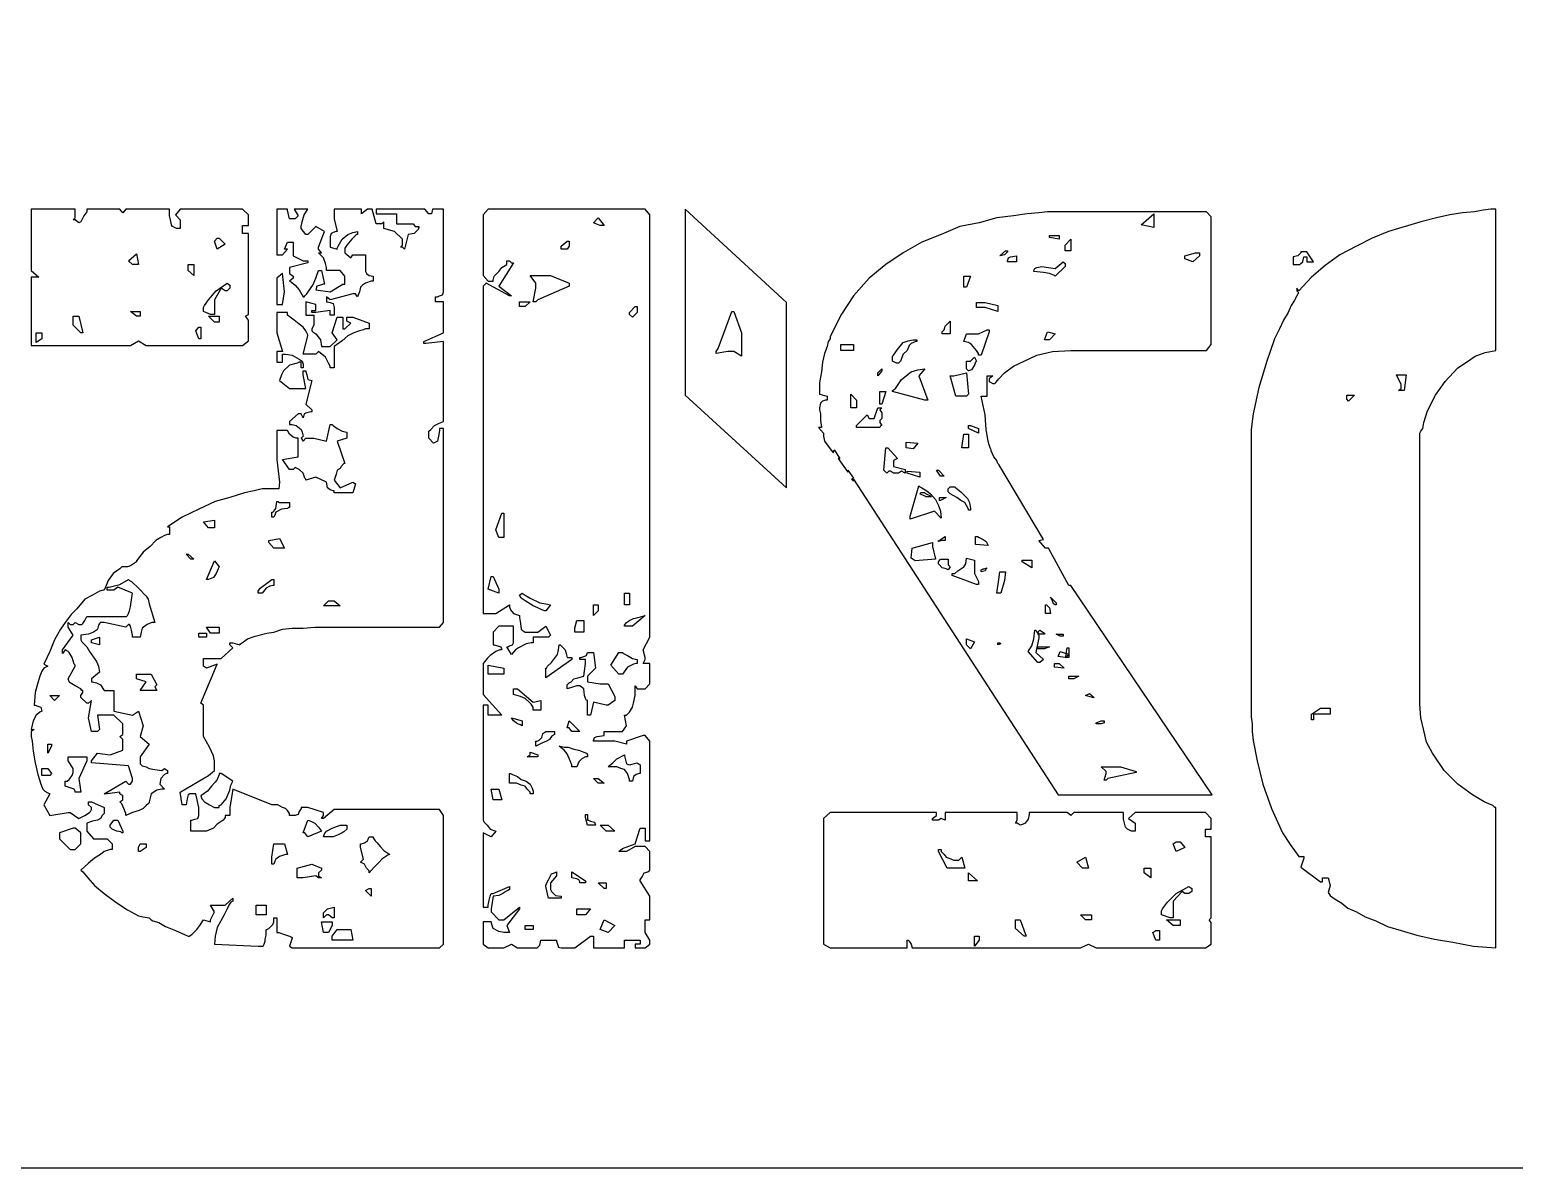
# Model space of a CAD drawing. Extents: x -0.01 to 3.94, y -0.01 to 3.94.
# Drawn here: x 2.4379 to 2.5902, y 1.0494 to 1.1662 of the extents above; entities that cross this region are included whole.
import ezdxf

# ---------------------------------------------------------------- set-up
doc = ezdxf.new("R2010")
doc.units = 0
doc.layers.add('gbo', color=1, linetype='CONTINUOUS')

msp = doc.modelspace()

# ---------------------------------------------------------------- linework, layer by layer
at = {"layer": 'gbo', "color": 1}
for points in [[(3.043, 1.1644), (2.637, 1.1644), (2.637, 1.0494), (2.1086, 1.0494), (2.1086, 1.1644), (1.7343, 1.1644), (1.7343, 1.283), (3.043, 1.283), (3.043, 1.1644)], [(2.4803, 1.1478), (2.4792, 1.1478), (2.4791, 1.1473), (2.4788, 1.1473), (2.4784, 1.1478), (2.4734, 1.1478), (2.4734, 1.1473), (2.4755, 1.1473), (2.4755, 1.1463), (2.4772, 1.1463), (2.4774, 1.146), (2.4778, 1.146), (2.4778, 1.1459), (2.4777, 1.1457), (2.4773, 1.1453), (2.4767, 1.1452), (2.4763, 1.1437), (2.4761, 1.1439), (2.4759, 1.1439), (2.4761, 1.1441), (2.4761, 1.1447), (2.4753, 1.1455), (2.4742, 1.1458), (2.4742, 1.1465), (2.474, 1.1463), (2.4734, 1.1463), (2.473, 1.1478), (2.4725, 1.1478), (2.4719, 1.1473), (2.4719, 1.1478), (2.4691, 1.1478), (2.4691, 1.1468), (2.4694, 1.1455), (2.4693, 1.1455), (2.469, 1.1454), (2.4688, 1.1453), (2.4687, 1.145), (2.4687, 1.1439), (2.4694, 1.1437), (2.4694, 1.1438), (2.4695, 1.144), (2.4699, 1.1447), (2.4705, 1.1452), (2.471, 1.1454), (2.4715, 1.1455), (2.4715, 1.1452), (2.4714, 1.1452), (2.4713, 1.1451), (2.4709, 1.1447), (2.4704, 1.1441), (2.4702, 1.1438), (2.4702, 1.1433), (2.4708, 1.1428), (2.471, 1.1431), (2.4723, 1.1431), (2.4723, 1.1415), (2.4723, 1.1414), (2.4724, 1.1412), (2.4727, 1.141), (2.4731, 1.1409), (2.4731, 1.1404), (2.4729, 1.1404), (2.4723, 1.1402), (2.472, 1.14), (2.4718, 1.1398), (2.4717, 1.1393), (2.4715, 1.1388), (2.4713, 1.1391), (2.471, 1.1391), (2.4687, 1.1385), (2.4683, 1.1388), (2.4683, 1.1383), (2.4684, 1.1383), (2.4687, 1.1382), (2.469, 1.1381), (2.4691, 1.1377), (2.4691, 1.1369), (2.4687, 1.1369), (2.4687, 1.1374), (2.4672, 1.1372), (2.4668, 1.1372), (2.4668, 1.1374), (2.4672, 1.1374), (2.4672, 1.138), (2.4662, 1.1383), (2.4662, 1.1369), (2.467, 1.1369), (2.467, 1.1359), (2.4668, 1.1355), (2.4668, 1.1353), (2.4669, 1.1352), (2.4672, 1.135), (2.4677, 1.1344), (2.4678, 1.1337), (2.4687, 1.1337), (2.4694, 1.1344), (2.4689, 1.1351), (2.4694, 1.1367), (2.47, 1.1367), (2.47, 1.1355), (2.4702, 1.1355), (2.4708, 1.1361), (2.4704, 1.1363), (2.4704, 1.1367), (2.471, 1.1367), (2.4727, 1.1361), (2.4727, 1.1355), (2.4723, 1.1355), (2.4721, 1.1354), (2.4717, 1.1353), (2.4711, 1.1351), (2.4705, 1.1348), (2.4699, 1.1343), (2.4691, 1.1337), (2.4691, 1.1315), (2.4687, 1.1315), (2.4687, 1.1317), (2.4685, 1.132), (2.4682, 1.1326), (2.4675, 1.1332), (2.4672, 1.1329), (2.4659, 1.1329), (2.4664, 1.1348), (2.4664, 1.1349), (2.4662, 1.1353), (2.4659, 1.1357), (2.4655, 1.136), (2.465, 1.1364), (2.4643, 1.1369), (2.4643, 1.1372), (2.4632, 1.1372), (2.4632, 1.1351), (2.4638, 1.1332), (2.4632, 1.1332), (2.4632, 1.1321), (2.4638, 1.1321), (2.4638, 1.1329), (2.4641, 1.1329), (2.4648, 1.1328), (2.4655, 1.1324), (2.4658, 1.1322), (2.4659, 1.1319), (2.4659, 1.1315), (2.4657, 1.1315), (2.4657, 1.1321), (2.4655, 1.1321), (2.4653, 1.132), (2.4645, 1.1318), (2.4639, 1.1312), (2.4637, 1.1308), (2.4635, 1.1302), (2.4645, 1.1294), (2.4662, 1.1294), (2.4659, 1.1308), (2.4659, 1.1312), (2.4662, 1.1312), (2.4662, 1.1311), (2.4663, 1.1308), (2.4664, 1.1303), (2.4668, 1.1302), (2.4662, 1.1278), (2.4668, 1.1272), (2.4668, 1.127), (2.4667, 1.127), (2.4663, 1.1269), (2.466, 1.1268), (2.4659, 1.1264), (2.4657, 1.1268), (2.4654, 1.1268), (2.4645, 1.126), (2.4645, 1.1257), (2.4648, 1.1257), (2.4652, 1.1256), (2.4657, 1.1252), (2.4658, 1.1249), (2.4659, 1.1245), (2.4657, 1.1243), (2.4659, 1.124), (2.4662, 1.1243), (2.467, 1.1243), (2.4683, 1.124), (2.4687, 1.1257), (2.4689, 1.1257), (2.469, 1.1256), (2.4694, 1.1253), (2.4699, 1.125), (2.4704, 1.1249), (2.4704, 1.1243), (2.4694, 1.124), (2.4702, 1.1217), (2.4701, 1.1217), (2.4698, 1.1214), (2.4697, 1.1212), (2.4694, 1.121), (2.4693, 1.1206), (2.4691, 1.12), (2.4697, 1.1192), (2.471, 1.1198), (2.4713, 1.1196), (2.471, 1.1187), (2.4691, 1.1187), (2.4691, 1.1189), (2.469, 1.1189), (2.4687, 1.119), (2.4684, 1.1192), (2.4683, 1.1198), (2.4672, 1.1203), (2.4662, 1.12), (2.4662, 1.1201), (2.4661, 1.1202), (2.4659, 1.1207), (2.4655, 1.1211), (2.4651, 1.1213), (2.4649, 1.1211), (2.4645, 1.1211), (2.4638, 1.1221), (2.4654, 1.1224), (2.4654, 1.1243), (2.4652, 1.1243), (2.4649, 1.1244), (2.4645, 1.1247), (2.4643, 1.1251), (2.4632, 1.1251), (2.4632, 1.1221), (2.4635, 1.1198), (2.4634, 1.1191), (2.4617, 1.1191), (2.4613, 1.119), (2.4609, 1.1189), (2.4599, 1.1187), (2.4584, 1.1182), (2.4569, 1.1178), (2.4552, 1.117), (2.4535, 1.1162), (2.452, 1.1152), (2.4522, 1.1152), (2.4522, 1.1144), (2.452, 1.1144), (2.4517, 1.1143), (2.4513, 1.1141), (2.4508, 1.1138), (2.4502, 1.1132), (2.4495, 1.1126), (2.4488, 1.1117), (2.4488, 1.1116), (2.4485, 1.1114), (2.4482, 1.1112), (2.4479, 1.1111), (2.4473, 1.1111), (2.4471, 1.1109), (2.4464, 1.1104), (2.4459, 1.1097), (2.4457, 1.1092), (2.4455, 1.1087), (2.4454, 1.1087), (2.445, 1.1086), (2.4443, 1.1082), (2.4435, 1.1078), (2.4427, 1.1068), (2.4421, 1.1062), (2.4415, 1.1054), (2.441, 1.1047), (2.4404, 1.1036), (2.4399, 1.1024), (2.4393, 1.1011), (2.4397, 1.1009), (2.4395, 1.1008), (2.4393, 1.1007), (2.4391, 1.1004), (2.4389, 1.0999), (2.4387, 1.0992), (2.4384, 1.0982), (2.4383, 1.0969), (2.4384, 1.0969), (2.4387, 1.0968), (2.439, 1.0967), (2.4391, 1.0963), (2.4389, 1.0962), (2.4385, 1.0959), (2.4382, 1.0953), (2.438, 1.0944), (2.4383, 1.0944), (2.438, 1.0942), (2.438, 1.0941), (2.438, 1.094), (2.438, 1.0937), (2.4381, 1.0932), (2.4382, 1.0922), (2.4384, 1.091), (2.4387, 1.0898), (2.439, 1.0888), (2.4392, 1.0883), (2.4394, 1.0881), (2.4397, 1.0879), (2.4399, 1.0878), (2.4393, 1.0867), (2.4399, 1.0856), (2.4418, 1.0859), (2.442, 1.0859), (2.4429, 1.0853), (2.4431, 1.0854), (2.4435, 1.0856), (2.444, 1.0859), (2.4441, 1.086), (2.4442, 1.0862), (2.4442, 1.0864), (2.4439, 1.0867), (2.4439, 1.087), (2.4442, 1.087), (2.4455, 1.0864), (2.4455, 1.0859), (2.4455, 1.0858), (2.4453, 1.0856), (2.4451, 1.0853), (2.4448, 1.0851), (2.4443, 1.085), (2.4437, 1.0848), (2.4437, 1.084), (2.4444, 1.0832), (2.4458, 1.0832), (2.4463, 1.0827), (2.4463, 1.0821), (2.4461, 1.0821), (2.4455, 1.0819), (2.4451, 1.0816), (2.4445, 1.0812), (2.4439, 1.0807), (2.4431, 1.08), (2.4433, 1.0798), (2.4438, 1.0792), (2.4445, 1.0784), (2.4455, 1.0776), (2.4467, 1.0767), (2.4479, 1.0759), (2.449, 1.0753), (2.4495, 1.0752), (2.4501, 1.0751), (2.4502, 1.075), (2.4503, 1.0749), (2.4505, 1.0748), (2.4511, 1.0746), (2.4518, 1.0742), (2.4528, 1.0738), (2.4541, 1.0732), (2.4542, 1.0732), (2.4545, 1.0734), (2.4548, 1.0737), (2.455, 1.0739), (2.4553, 1.0743), (2.4557, 1.0749), (2.4564, 1.0747), (2.4564, 1.0749), (2.4568, 1.0757), (2.4564, 1.0764), (2.4579, 1.0764), (2.4587, 1.0771), (2.4587, 1.0768), (2.4585, 1.0767), (2.4583, 1.0764), (2.4581, 1.076), (2.4578, 1.0754), (2.4571, 1.0741), (2.4569, 1.0732), (2.4568, 1.0724), (2.4613, 1.0722), (2.4618, 1.0722), (2.4619, 1.0724), (2.462, 1.0727), (2.462, 1.0729), (2.4621, 1.0733), (2.4621, 1.0739), (2.4622, 1.0739), (2.4624, 1.074), (2.4628, 1.0744), (2.4629, 1.0747), (2.4629, 1.0751), (2.4632, 1.0751), (2.4632, 1.0736), (2.4634, 1.0736), (2.464, 1.0734), (2.4645, 1.0732), (2.4647, 1.0731), (2.4648, 1.073), (2.4645, 1.0722), (2.4648, 1.072), (2.4799, 1.072), (2.4803, 1.0724), (2.4803, 1.0856), (2.4799, 1.0862), (2.4691, 1.0862), (2.468, 1.0853), (2.4678, 1.0853), (2.468, 1.0856), (2.468, 1.0859), (2.4664, 1.0864), (2.4657, 1.0864), (2.4657, 1.0863), (2.4655, 1.086), (2.4654, 1.0857), (2.4651, 1.0856), (2.4645, 1.0856), (2.4645, 1.0858), (2.4643, 1.0861), (2.4641, 1.0863), (2.4638, 1.0864), (2.4633, 1.0867), (2.4627, 1.0867), (2.4587, 1.0883), (2.4584, 1.0864), (2.4584, 1.0856), (2.4579, 1.0856), (2.4579, 1.0854), (2.4577, 1.0851), (2.4574, 1.0849), (2.4571, 1.0847), (2.4567, 1.0843), (2.456, 1.084), (2.4544, 1.084), (2.4544, 1.0851), (2.4545, 1.0851), (2.4548, 1.0852), (2.4551, 1.0853), (2.4552, 1.0856), (2.4552, 1.0864), (2.4549, 1.0878), (2.4543, 1.0878), (2.4541, 1.0877), (2.454, 1.0873), (2.4539, 1.0867), (2.4535, 1.0867), (2.4533, 1.088), (2.4562, 1.0897), (2.4568, 1.0902), (2.4568, 1.091), (2.4568, 1.0912), (2.4567, 1.0917), (2.4563, 1.0926), (2.4557, 1.0937), (2.4557, 1.0969), (2.4554, 1.0971), (2.4571, 1.1011), (2.456, 1.1007), (2.4557, 1.1009), (2.4557, 1.1017), (2.4575, 1.1017), (2.4587, 1.1028), (2.4584, 1.1031), (2.4584, 1.1033), (2.4587, 1.1033), (2.4594, 1.1031), (2.4595, 1.1032), (2.4598, 1.1034), (2.4602, 1.1037), (2.461, 1.104), (2.4622, 1.1043), (2.4629, 1.1044), (2.4638, 1.1047), (2.4648, 1.1048), (2.4659, 1.1048), (2.4671, 1.1049), (2.4799, 1.1049), (2.4803, 1.1054), (2.4803, 1.1181), (2.4803, 1.1253), (2.4799, 1.1253), (2.4799, 1.1252), (2.4799, 1.1251), (2.4798, 1.1245), (2.4797, 1.124), (2.4795, 1.1239), (2.4793, 1.1238), (2.4788, 1.1243), (2.4788, 1.1249), (2.4788, 1.125), (2.479, 1.1252), (2.4794, 1.1256), (2.4798, 1.1258), (2.4803, 1.126), (2.4803, 1.1342), (2.4785, 1.134), (2.4783, 1.134), (2.4783, 1.1342), (2.4803, 1.1351), (2.4803, 1.1383), (2.4795, 1.1383), (2.4795, 1.1388), (2.4797, 1.1388), (2.4799, 1.1389), (2.4802, 1.139), (2.4803, 1.1393), (2.4803, 1.1478)], [(2.4597, 1.1478), (2.4533, 1.1478), (2.4528, 1.1472), (2.4533, 1.1467), (2.4533, 1.1458), (2.4529, 1.1458), (2.4525, 1.146), (2.4524, 1.1462), (2.4523, 1.1467), (2.4522, 1.1471), (2.4522, 1.1478), (2.4477, 1.1478), (2.4474, 1.1474), (2.4471, 1.1478), (2.4437, 1.1478), (2.4437, 1.1475), (2.4434, 1.1471), (2.4432, 1.1467), (2.4431, 1.1465), (2.4429, 1.1464), (2.4425, 1.1467), (2.4423, 1.1467), (2.4425, 1.1469), (2.4425, 1.1478), (2.438, 1.1478), (2.438, 1.1415), (2.4388, 1.1408), (2.438, 1.1408), (2.438, 1.1338), (2.4482, 1.1338), (2.449, 1.1343), (2.4498, 1.1338), (2.4597, 1.1338), (2.4603, 1.1343), (2.4603, 1.1364), (2.46, 1.1368), (2.4603, 1.137), (2.4603, 1.1453), (2.4597, 1.1453), (2.4597, 1.1461), (2.4603, 1.1461), (2.4603, 1.1472), (2.4597, 1.1478)], [(2.4664, 1.1478), (2.465, 1.1478), (2.4654, 1.1471), (2.4651, 1.1468), (2.4645, 1.1468), (2.4643, 1.1477), (2.4643, 1.1478), (2.4632, 1.1478), (2.4632, 1.1431), (2.4638, 1.1431), (2.4643, 1.1437), (2.464, 1.1437), (2.4643, 1.1444), (2.4649, 1.1444), (2.4649, 1.1431), (2.4649, 1.143), (2.4651, 1.1429), (2.4655, 1.1427), (2.4659, 1.1425), (2.4664, 1.1425), (2.4664, 1.1423), (2.4645, 1.1418), (2.4645, 1.1412), (2.4649, 1.1409), (2.4649, 1.1407), (2.4645, 1.1404), (2.4647, 1.1403), (2.4651, 1.14), (2.4655, 1.1395), (2.4659, 1.1388), (2.466, 1.1388), (2.4661, 1.1389), (2.4663, 1.1391), (2.4665, 1.1394), (2.4669, 1.14), (2.4672, 1.1407), (2.4675, 1.1415), (2.4678, 1.1415), (2.4681, 1.1401), (2.468, 1.1401), (2.4677, 1.14), (2.4673, 1.1399), (2.4672, 1.1395), (2.4687, 1.1393), (2.47, 1.1401), (2.4702, 1.1401), (2.4702, 1.1409), (2.4697, 1.1415), (2.4683, 1.1415), (2.4683, 1.1418), (2.4682, 1.1422), (2.468, 1.1428), (2.4675, 1.1433), (2.4678, 1.1433), (2.4675, 1.1437), (2.4675, 1.1439), (2.4681, 1.1455), (2.4672, 1.146), (2.4664, 1.1452), (2.4662, 1.1452), (2.4657, 1.1458), (2.4657, 1.1459), (2.4657, 1.146), (2.4658, 1.1465), (2.466, 1.1472), (2.4664, 1.1478)], [(2.501, 1.1478), (2.4849, 1.1478), (2.4844, 1.1472), (2.4844, 1.141), (2.4849, 1.1404), (2.4854, 1.1404), (2.4854, 1.1405), (2.4855, 1.1409), (2.486, 1.1414), (2.4863, 1.1418), (2.4868, 1.1421), (2.4868, 1.1425), (2.4871, 1.1425), (2.4873, 1.1423), (2.4875, 1.1423), (2.486, 1.1399), (2.4873, 1.1389), (2.4871, 1.1389), (2.4847, 1.1402), (2.4844, 1.1399), (2.4844, 1.1063), (2.4857, 1.1063), (2.4871, 1.1072), (2.4871, 1.107), (2.4872, 1.1067), (2.4875, 1.1063), (2.4881, 1.1061), (2.4881, 1.106), (2.4881, 1.1059), (2.4882, 1.1053), (2.4883, 1.1047), (2.4884, 1.1046), (2.4887, 1.1044), (2.49, 1.1044), (2.4908, 1.105), (2.4913, 1.1041), (2.4911, 1.1039), (2.4895, 1.1039), (2.4895, 1.1033), (2.4893, 1.1033), (2.4888, 1.1032), (2.488, 1.1028), (2.4877, 1.1026), (2.4873, 1.1021), (2.4868, 1.1029), (2.4869, 1.1029), (2.4871, 1.103), (2.4874, 1.1031), (2.4875, 1.1033), (2.4875, 1.105), (2.486, 1.105), (2.4854, 1.1044), (2.4854, 1.1031), (2.4855, 1.1031), (2.4859, 1.103), (2.4862, 1.1029), (2.4863, 1.1026), (2.4861, 1.1026), (2.4857, 1.1024), (2.4851, 1.102), (2.4848, 1.1017), (2.4844, 1.1012), (2.4844, 1.098), (2.4863, 1.0959), (2.4849, 1.0959), (2.4849, 1.0969), (2.4844, 1.0969), (2.4844, 1.0851), (2.4845, 1.0849), (2.4848, 1.0846), (2.4851, 1.0842), (2.4857, 1.084), (2.4852, 1.0834), (2.4844, 1.0838), (2.4844, 1.0762), (2.4849, 1.0762), (2.4849, 1.0763), (2.4849, 1.0764), (2.485, 1.0769), (2.4851, 1.0773), (2.4852, 1.0776), (2.4854, 1.0776), (2.4871, 1.0783), (2.4871, 1.0781), (2.4871, 1.078), (2.4869, 1.0779), (2.4867, 1.0778), (2.4864, 1.0776), (2.486, 1.0774), (2.4854, 1.0773), (2.4852, 1.076), (2.4852, 1.0757), (2.486, 1.0749), (2.4865, 1.0749), (2.4881, 1.0762), (2.4881, 1.076), (2.4868, 1.0743), (2.4871, 1.0736), (2.4865, 1.0736), (2.486, 1.0737), (2.4854, 1.074), (2.4853, 1.0743), (2.4852, 1.0747), (2.4844, 1.0747), (2.4844, 1.0724), (2.4849, 1.072), (2.4865, 1.072), (2.4873, 1.0724), (2.4879, 1.072), (2.4899, 1.072), (2.49, 1.0721), (2.4902, 1.0723), (2.4903, 1.0728), (2.4919, 1.0728), (2.4919, 1.0727), (2.492, 1.0724), (2.4921, 1.0721), (2.4924, 1.072), (2.4938, 1.072), (2.4954, 1.0732), (2.4957, 1.0732), (2.4957, 1.072), (2.4989, 1.072), (2.4989, 1.0728), (2.5005, 1.0728), (2.5005, 1.0724), (2.5, 1.0724), (2.5, 1.072), (2.501, 1.072), (2.5015, 1.0724), (2.5015, 1.0728), (2.501, 1.0736), (2.501, 1.0749), (2.5015, 1.0749), (2.5015, 1.0773), (2.5005, 1.0789), (2.5005, 1.079), (2.5007, 1.0793), (2.5009, 1.0797), (2.5013, 1.0798), (2.5015, 1.08), (2.5015, 1.0819), (2.501, 1.0824), (2.5, 1.0824), (2.4991, 1.0819), (2.4983, 1.0819), (2.4987, 1.0822), (2.5, 1.0827), (2.5005, 1.0843), (2.501, 1.0843), (2.501, 1.083), (2.5015, 1.083), (2.5015, 1.0932), (2.501, 1.0938), (2.5008, 1.0938), (2.4991, 1.0932), (2.4991, 1.0929), (2.4979, 1.0932), (2.4957, 1.0932), (2.4957, 1.0933), (2.4958, 1.0936), (2.4961, 1.0937), (2.4968, 1.0938), (2.4968, 1.0942), (2.4987, 1.0942), (2.4991, 1.0948), (2.4989, 1.0959), (2.4991, 1.0959), (2.4992, 1.096), (2.4994, 1.0962), (2.4997, 1.0967), (2.4998, 1.0971), (2.5, 1.0979), (2.5, 1.0989), (2.5002, 1.0986), (2.501, 1.0986), (2.5015, 1.0991), (2.5015, 1.1012), (2.5008, 1.1012), (2.501, 1.1016), (2.501, 1.1018), (2.5008, 1.1026), (2.5015, 1.1039), (2.5015, 1.1472), (2.501, 1.1478)], [(2.5051, 1.1478), (2.5051, 1.1287), (2.5155, 1.1192), (2.5155, 1.1322), (2.5155, 1.1327), (2.5155, 1.1328), (2.5155, 1.1382), (2.5051, 1.1478)], [(2.5586, 1.1475), (2.5423, 1.1475), (2.5414, 1.1474), (2.5402, 1.1473), (2.5388, 1.1471), (2.5371, 1.1469), (2.5353, 1.1464), (2.5333, 1.146), (2.5314, 1.1452), (2.5294, 1.1444), (2.5275, 1.1433), (2.5257, 1.1421), (2.524, 1.1407), (2.5224, 1.1389), (2.5211, 1.1369), (2.52, 1.1347), (2.52, 1.1345), (2.5198, 1.1342), (2.5197, 1.1337), (2.5194, 1.133), (2.5192, 1.1321), (2.5191, 1.1311), (2.5189, 1.13), (2.5189, 1.1288), (2.5197, 1.1286), (2.5197, 1.1282), (2.5195, 1.1282), (2.5192, 1.1281), (2.519, 1.1279), (2.5189, 1.1274), (2.5189, 1.1272), (2.519, 1.1268), (2.519, 1.1261), (2.5191, 1.1254), (2.5188, 1.1254), (2.5193, 1.1248), (2.5193, 1.1247), (2.5193, 1.1245), (2.5194, 1.124), (2.5203, 1.1228), (2.5204, 1.1231), (2.521, 1.1222), (2.5208, 1.1222), (2.5218, 1.1208), (2.5218, 1.121), (2.5224, 1.1202), (2.5222, 1.1201), (2.5224, 1.1199), (2.5224, 1.1201), (2.5434, 1.0877), (2.5592, 1.0877), (2.5447, 1.1092), (2.5445, 1.1092), (2.5424, 1.113), (2.5421, 1.113), (2.5414, 1.1138), (2.5419, 1.1139), (2.5373, 1.1216), (2.5372, 1.1217), (2.5371, 1.122), (2.5368, 1.1224), (2.5365, 1.123), (2.5365, 1.1231), (2.5364, 1.1233), (2.5363, 1.1236), (2.5362, 1.124), (2.536, 1.1252), (2.5359, 1.1267), (2.5355, 1.1286), (2.5361, 1.1286), (2.5361, 1.1307), (2.5367, 1.1307), (2.5363, 1.1304), (2.5363, 1.1301), (2.5367, 1.1299), (2.5369, 1.1299), (2.537, 1.13), (2.5373, 1.1304), (2.5379, 1.131), (2.5388, 1.1317), (2.5399, 1.1322), (2.5412, 1.1328), (2.5428, 1.1332), (2.5447, 1.1333), (2.5586, 1.1333), (2.5591, 1.1339), (2.5591, 1.147), (2.5586, 1.1475)], [(2.5532, 1.1459), (2.5519, 1.1462), (2.5532, 1.1473), (2.5532, 1.1459)], [(2.5883, 1.1478), (2.5878, 1.1478), (2.587, 1.1477), (2.5861, 1.1475), (2.5849, 1.1474), (2.5836, 1.1472), (2.5822, 1.1469), (2.5806, 1.1465), (2.5773, 1.1455), (2.5756, 1.1448), (2.574, 1.144), (2.5723, 1.1431), (2.5708, 1.142), (2.5694, 1.1408), (2.5681, 1.1394), (2.5679, 1.1397), (2.5679, 1.1394), (2.5681, 1.1392), (2.568, 1.1391), (2.5679, 1.1389), (2.5676, 1.1384), (2.5673, 1.1379), (2.567, 1.1372), (2.5665, 1.1364), (2.5661, 1.1355), (2.5656, 1.1345), (2.5648, 1.1322), (2.564, 1.1295), (2.5634, 1.1268), (2.5632, 1.1252), (2.5632, 1.1238), (2.5632, 1.0966), (2.5632, 1.0964), (2.5632, 1.0961), (2.5632, 1.0957), (2.5633, 1.095), (2.5633, 1.0942), (2.5634, 1.0933), (2.5638, 1.0912), (2.5644, 1.0888), (2.5653, 1.0863), (2.5664, 1.0838), (2.5672, 1.0826), (2.5681, 1.0814), (2.5686, 1.0814), (2.5686, 1.0812), (2.5683, 1.0803), (2.5703, 1.0788), (2.5705, 1.0788), (2.5705, 1.0792), (2.5711, 1.0792), (2.5713, 1.0784), (2.5711, 1.0777), (2.5713, 1.0774), (2.5715, 1.0772), (2.572, 1.0769), (2.5725, 1.0766), (2.5731, 1.0761), (2.574, 1.0757), (2.5749, 1.0752), (2.576, 1.0748), (2.5772, 1.0742), (2.5786, 1.0738), (2.5802, 1.0733), (2.582, 1.0729), (2.5839, 1.0726), (2.586, 1.0722), (2.5883, 1.072), (2.5883, 1.0864), (2.5882, 1.0864), (2.588, 1.0866), (2.5876, 1.0868), (2.5871, 1.087), (2.5859, 1.0877), (2.5844, 1.0888), (2.583, 1.0902), (2.5818, 1.092), (2.5812, 1.0931), (2.5809, 1.0943), (2.5806, 1.0956), (2.5805, 1.097), (2.5805, 1.1247), (2.5805, 1.1248), (2.5806, 1.125), (2.5808, 1.1253), (2.5809, 1.1259), (2.5813, 1.1271), (2.5821, 1.1287), (2.5831, 1.1301), (2.5844, 1.1315), (2.5853, 1.1321), (2.5862, 1.1327), (2.5872, 1.1331), (2.5883, 1.1333), (2.5883, 1.1478)], [(2.4968, 1.1461), (2.4964, 1.1461), (2.4957, 1.1464), (2.4962, 1.1469), (2.4968, 1.1461)], [(2.4579, 1.1442), (2.4571, 1.1437), (2.4568, 1.1445), (2.4571, 1.1448), (2.4573, 1.1448), (2.4579, 1.1442)], [(2.4932, 1.144), (2.493, 1.1437), (2.4924, 1.1437), (2.4924, 1.144), (2.493, 1.1445), (2.4932, 1.1445), (2.4932, 1.144)], [(2.5435, 1.1447), (2.5425, 1.1449), (2.5425, 1.1451), (2.5435, 1.1451), (2.5435, 1.1447)], [(2.5447, 1.1435), (2.5441, 1.1435), (2.5441, 1.1441), (2.5447, 1.1447), (2.5447, 1.1435)], [(2.449, 1.1421), (2.4484, 1.1421), (2.448, 1.1425), (2.4488, 1.1432), (2.449, 1.1421)], [(2.5382, 1.1434), (2.5381, 1.1433), (2.5379, 1.1431), (2.5374, 1.143), (2.538, 1.1435), (2.5382, 1.1435), (2.5382, 1.1434)], [(2.5391, 1.1424), (2.5382, 1.1424), (2.5382, 1.1425), (2.5383, 1.1428), (2.5385, 1.1429), (2.5391, 1.143), (2.5391, 1.1424)], [(2.5579, 1.143), (2.5572, 1.1424), (2.5564, 1.1427), (2.5564, 1.143), (2.5575, 1.1433), (2.5579, 1.1433), (2.5579, 1.143)], [(2.5689, 1.1434), (2.5683, 1.1434), (2.5683, 1.1433), (2.5682, 1.1432), (2.568, 1.143), (2.5675, 1.1429), (2.5675, 1.1421), (2.5682, 1.1421), (2.5683, 1.1422), (2.5685, 1.1424), (2.5686, 1.1429), (2.5689, 1.1429), (2.5689, 1.1424), (2.5696, 1.1424), (2.5689, 1.1434)], [(2.4547, 1.141), (2.4541, 1.1415), (2.4541, 1.1421), (2.4547, 1.1421), (2.4547, 1.141)], [(2.4638, 1.1412), (2.4632, 1.1407), (2.4632, 1.138), (2.4638, 1.138), (2.464, 1.1393), (2.4638, 1.1412)], [(2.5441, 1.1422), (2.5441, 1.1419), (2.5431, 1.1409), (2.543, 1.141), (2.5425, 1.1412), (2.5419, 1.1413), (2.5409, 1.1414), (2.5409, 1.1415), (2.541, 1.1417), (2.5412, 1.1418), (2.5417, 1.1419), (2.5431, 1.1417), (2.5439, 1.1424), (2.5441, 1.1422)], [(2.4584, 1.14), (2.4584, 1.1397), (2.4581, 1.1394), (2.4579, 1.1394), (2.4575, 1.1397), (2.4568, 1.1385), (2.4568, 1.137), (2.4564, 1.137), (2.4557, 1.1373), (2.4557, 1.1375), (2.4557, 1.1377), (2.4558, 1.1379), (2.4562, 1.1385), (2.457, 1.1394), (2.4581, 1.1402), (2.4584, 1.14)], [(2.4932, 1.1402), (2.4932, 1.1399), (2.49, 1.1385), (2.4898, 1.1383), (2.4895, 1.1383), (2.4898, 1.1397), (2.4898, 1.1402), (2.4892, 1.141), (2.4913, 1.141), (2.4932, 1.1402)], [(2.534, 1.1398), (2.5337, 1.1398), (2.5337, 1.1409), (2.5344, 1.1409), (2.534, 1.1398)], [(2.4887, 1.1378), (2.4881, 1.1378), (2.4881, 1.1383), (2.4892, 1.1383), (2.4887, 1.1378)], [(2.5372, 1.1379), (2.5372, 1.1373), (2.5359, 1.1377), (2.535, 1.1377), (2.535, 1.1382), (2.5359, 1.1382), (2.5372, 1.1379)], [(2.4433, 1.1351), (2.4431, 1.1351), (2.4423, 1.1359), (2.4423, 1.1368), (2.4429, 1.1368), (2.4433, 1.1351)], [(2.4492, 1.1368), (2.4488, 1.1368), (2.4482, 1.1373), (2.4492, 1.1373), (2.4492, 1.1368)], [(2.4573, 1.1362), (2.4568, 1.1362), (2.4562, 1.1368), (2.4573, 1.1368), (2.4573, 1.1362)], [(2.5002, 1.1372), (2.4997, 1.1367), (2.4994, 1.137), (2.4994, 1.1372), (2.5, 1.1378), (2.5002, 1.1378), (2.5002, 1.1372)], [(2.5109, 1.1351), (2.5109, 1.1327), (2.5101, 1.1332), (2.5095, 1.1332), (2.5083, 1.133), (2.5083, 1.1332), (2.5085, 1.1335), (2.5099, 1.1373), (2.5101, 1.1373), (2.5109, 1.1351)], [(2.4391, 1.1345), (2.4385, 1.1341), (2.4385, 1.1351), (2.4391, 1.1351), (2.4391, 1.1345)], [(2.4554, 1.1345), (2.4552, 1.1345), (2.4549, 1.1353), (2.4552, 1.1357), (2.4554, 1.1357), (2.4554, 1.1345)], [(2.5323, 1.135), (2.5315, 1.135), (2.5315, 1.1352), (2.5317, 1.1354), (2.5318, 1.1358), (2.5321, 1.1361), (2.5323, 1.1363), (2.5323, 1.135)], [(2.5363, 1.1352), (2.5355, 1.1328), (2.5352, 1.1328), (2.5352, 1.133), (2.535, 1.1333), (2.5345, 1.1339), (2.5342, 1.1341), (2.5337, 1.1342), (2.534, 1.135), (2.5352, 1.135), (2.5361, 1.1354), (2.5363, 1.1354), (2.5363, 1.1352)], [(2.5431, 1.135), (2.5425, 1.1344), (2.542, 1.1344), (2.5423, 1.1352), (2.5431, 1.135)], [(2.5224, 1.1333), (2.5211, 1.1333), (2.5211, 1.1339), (2.5224, 1.1339), (2.5224, 1.1333)], [(2.5289, 1.1342), (2.5288, 1.1342), (2.5283, 1.134), (2.5281, 1.1338), (2.5279, 1.1333), (2.5275, 1.1329), (2.5272, 1.1322), (2.527, 1.132), (2.5268, 1.132), (2.5264, 1.1322), (2.5264, 1.1326), (2.5264, 1.1327), (2.5265, 1.1328), (2.5269, 1.1334), (2.5275, 1.1341), (2.528, 1.1343), (2.5285, 1.1344), (2.5289, 1.1344), (2.5289, 1.1342)], [(2.535, 1.1322), (2.5349, 1.1321), (2.5348, 1.1318), (2.5345, 1.1313), (2.5342, 1.1312), (2.534, 1.1314), (2.534, 1.1322), (2.5344, 1.1322), (2.5348, 1.1326), (2.535, 1.1322)], [(2.5253, 1.1312), (2.5249, 1.1307), (2.5249, 1.131), (2.5253, 1.1314), (2.5253, 1.1312)], [(2.5291, 1.1307), (2.53, 1.1282), (2.5297, 1.1282), (2.5264, 1.1291), (2.5264, 1.1292), (2.5267, 1.1294), (2.5273, 1.1303), (2.5283, 1.1311), (2.529, 1.1313), (2.5297, 1.1314), (2.5291, 1.1307)], [(2.5342, 1.1288), (2.534, 1.1286), (2.5329, 1.1286), (2.5323, 1.1307), (2.5327, 1.1307), (2.534, 1.131), (2.5342, 1.1288)], [(2.5789, 1.1292), (2.5783, 1.1292), (2.5786, 1.1294), (2.5786, 1.1298), (2.5781, 1.1308), (2.5791, 1.1308), (2.5789, 1.1292)], [(2.5253, 1.1278), (2.5251, 1.1278), (2.5251, 1.1291), (2.5257, 1.1291), (2.5253, 1.1278)], [(2.5227, 1.1282), (2.5227, 1.1274), (2.5221, 1.1274), (2.5221, 1.1288), (2.5227, 1.1282)], [(2.5251, 1.1272), (2.5253, 1.1269), (2.5253, 1.1263), (2.5251, 1.1261), (2.5251, 1.1259), (2.5253, 1.1256), (2.5252, 1.1256), (2.5251, 1.1254), (2.5227, 1.1254), (2.5227, 1.1256), (2.5238, 1.1267), (2.524, 1.1263), (2.5245, 1.1263), (2.5249, 1.1274), (2.5253, 1.1274), (2.5251, 1.1272)], [(2.5732, 1.1281), (2.573, 1.1283), (2.573, 1.1287), (2.5738, 1.1287), (2.5732, 1.1281)], [(2.5342, 1.1233), (2.5335, 1.1233), (2.5337, 1.1247), (2.5342, 1.1247), (2.5342, 1.1233)], [(2.5352, 1.1253), (2.5352, 1.1248), (2.5342, 1.1253), (2.5342, 1.1256), (2.5344, 1.1256), (2.5352, 1.1253)], [(2.5269, 1.1222), (2.5265, 1.122), (2.5265, 1.1214), (2.5277, 1.1211), (2.5277, 1.1207), (2.5273, 1.1209), (2.527, 1.1207), (2.5265, 1.1207), (2.5262, 1.1209), (2.526, 1.1209), (2.5258, 1.1207), (2.5257, 1.1208), (2.5255, 1.121), (2.5257, 1.1233), (2.5259, 1.1233), (2.5269, 1.1222)], [(2.529, 1.1238), (2.5285, 1.1232), (2.5278, 1.1233), (2.5278, 1.1239), (2.529, 1.1238)], [(2.5292, 1.1208), (2.5292, 1.1203), (2.5279, 1.1207), (2.5279, 1.1209), (2.5292, 1.1208)], [(2.5317, 1.1204), (2.5313, 1.1204), (2.5309, 1.121), (2.5311, 1.121), (2.5317, 1.1204)], [(2.5292, 1.1193), (2.5294, 1.1192), (2.5299, 1.1189), (2.5303, 1.1186), (2.5308, 1.118), (2.5311, 1.1174), (2.5313, 1.1168), (2.5314, 1.1161), (2.5307, 1.1168), (2.5282, 1.116), (2.5282, 1.1163), (2.5291, 1.1194), (2.5292, 1.1193)], [(2.5297, 1.1187), (2.5293, 1.1187), (2.5292, 1.1186), (2.5297, 1.1184), (2.5298, 1.1183), (2.5304, 1.1183), (2.5298, 1.1186), (2.5297, 1.1187)], [(2.5329, 1.1192), (2.5334, 1.1188), (2.5341, 1.1181), (2.5343, 1.1177), (2.5344, 1.1171), (2.5344, 1.1169), (2.5342, 1.1169), (2.5342, 1.117), (2.534, 1.1174), (2.5338, 1.1177), (2.5334, 1.1179), (2.533, 1.1182), (2.5323, 1.1186), (2.5321, 1.1188), (2.5321, 1.1191), (2.5323, 1.1193), (2.5328, 1.1193), (2.5329, 1.1192)], [(2.4635, 1.1177), (2.4645, 1.1177), (2.4645, 1.1172), (2.4644, 1.1172), (2.4643, 1.1171), (2.4637, 1.117), (2.4631, 1.1167), (2.463, 1.1164), (2.4629, 1.1162), (2.4627, 1.1162), (2.4627, 1.1167), (2.4628, 1.1167), (2.4629, 1.1168), (2.4631, 1.1171), (2.4632, 1.1178), (2.4633, 1.1178), (2.4635, 1.1177)], [(2.5313, 1.1179), (2.5312, 1.1179), (2.5312, 1.1182), (2.5319, 1.1182), (2.5313, 1.1179)], [(2.4568, 1.1151), (2.4562, 1.1151), (2.4557, 1.1157), (2.4568, 1.1159), (2.4568, 1.1151)], [(2.4865, 1.1141), (2.486, 1.1141), (2.4857, 1.1149), (2.4863, 1.1166), (2.4865, 1.1166), (2.4865, 1.1141)], [(2.464, 1.113), (2.4629, 1.113), (2.4624, 1.1136), (2.4624, 1.1138), (2.4635, 1.114), (2.464, 1.113)], [(2.5318, 1.1138), (2.5315, 1.1138), (2.5311, 1.1137), (2.5311, 1.1138), (2.5312, 1.1138), (2.5313, 1.1139), (2.5318, 1.1142), (2.5318, 1.1138)], [(2.5353, 1.1141), (2.5357, 1.1139), (2.536, 1.1137), (2.5362, 1.1133), (2.5349, 1.1134), (2.5349, 1.1142), (2.5351, 1.1142), (2.5353, 1.1141)], [(2.4547, 1.1119), (2.4544, 1.1119), (2.4539, 1.1124), (2.4541, 1.1124), (2.4547, 1.1119)], [(2.5305, 1.1132), (2.5308, 1.1119), (2.5287, 1.1117), (2.5283, 1.112), (2.5284, 1.113), (2.5305, 1.1136), (2.5305, 1.1132)], [(2.4573, 1.1111), (2.4572, 1.1109), (2.457, 1.1104), (2.4567, 1.11), (2.4562, 1.1098), (2.456, 1.1098), (2.4568, 1.1117), (2.4573, 1.1111)], [(2.5321, 1.1113), (2.5323, 1.1111), (2.5321, 1.1108), (2.5319, 1.1109), (2.5315, 1.111), (2.5312, 1.1113), (2.5311, 1.1114), (2.5311, 1.1116), (2.5313, 1.1119), (2.5321, 1.1119), (2.5321, 1.1113)], [(2.5348, 1.1118), (2.5348, 1.1104), (2.5352, 1.1096), (2.5352, 1.1093), (2.535, 1.1093), (2.5325, 1.1102), (2.5325, 1.1104), (2.5328, 1.1104), (2.5331, 1.1107), (2.5337, 1.1111), (2.5339, 1.1114), (2.534, 1.112), (2.5348, 1.1118)], [(2.536, 1.1109), (2.5359, 1.1107), (2.5355, 1.1106), (2.5355, 1.1108), (2.5357, 1.1109), (2.5358, 1.1109), (2.5361, 1.111), (2.536, 1.1109)], [(2.5407, 1.111), (2.5397, 1.1116), (2.5397, 1.1118), (2.5407, 1.1118), (2.5407, 1.111)], [(2.4481, 1.1097), (2.4483, 1.1096), (2.449, 1.1089), (2.4498, 1.1081), (2.45, 1.1078), (2.4501, 1.1073), (2.4507, 1.1054), (2.4504, 1.1054), (2.4499, 1.1052), (2.4494, 1.1048), (2.4493, 1.1044), (2.4492, 1.1039), (2.4484, 1.1039), (2.4484, 1.104), (2.4484, 1.1041), (2.4483, 1.1046), (2.4482, 1.105), (2.4481, 1.1052), (2.448, 1.1052), (2.4477, 1.1049), (2.4455, 1.1054), (2.4451, 1.1054), (2.445, 1.1053), (2.4449, 1.1051), (2.4448, 1.1047), (2.4447, 1.1046), (2.4444, 1.1044), (2.4439, 1.1042), (2.4431, 1.1041), (2.4431, 1.1036), (2.4432, 1.1034), (2.4434, 1.1032), (2.4437, 1.1029), (2.444, 1.1024), (2.4447, 1.1014), (2.4449, 1.1009), (2.445, 1.1003), (2.4442, 1.0996), (2.4442, 1.0993), (2.4443, 1.0993), (2.4447, 1.0992), (2.4451, 1.099), (2.4455, 1.0984), (2.4465, 1.0984), (2.4465, 1.0963), (2.4484, 1.0959), (2.449, 1.0963), (2.4495, 1.0948), (2.4492, 1.0937), (2.4501, 1.0929), (2.4492, 1.0916), (2.4492, 1.091), (2.4492, 1.0909), (2.4494, 1.0907), (2.4498, 1.0906), (2.4501, 1.0904), (2.4507, 1.0903), (2.4514, 1.0902), (2.4517, 1.0904), (2.452, 1.0902), (2.452, 1.0899), (2.4519, 1.0899), (2.4517, 1.0898), (2.4513, 1.0894), (2.4512, 1.0888), (2.4517, 1.0883), (2.4514, 1.0883), (2.4509, 1.0882), (2.4503, 1.0878), (2.4502, 1.0874), (2.4501, 1.087), (2.4501, 1.0869), (2.45, 1.0868), (2.4498, 1.0866), (2.4495, 1.0863), (2.4491, 1.0861), (2.4484, 1.0859), (2.4477, 1.0856), (2.4477, 1.0857), (2.4477, 1.0858), (2.4475, 1.0863), (2.4473, 1.0868), (2.4472, 1.0869), (2.4471, 1.087), (2.4474, 1.0872), (2.4474, 1.0876), (2.4471, 1.0878), (2.4471, 1.088), (2.4458, 1.0878), (2.4455, 1.0878), (2.4477, 1.0891), (2.448, 1.0888), (2.4482, 1.0888), (2.4484, 1.0891), (2.4484, 1.0894), (2.448, 1.0907), (2.4442, 1.091), (2.4442, 1.0912), (2.4448, 1.092), (2.4461, 1.0918), (2.4474, 1.0923), (2.4474, 1.0934), (2.4471, 1.0937), (2.4474, 1.0939), (2.4474, 1.095), (2.4465, 1.0959), (2.4448, 1.0959), (2.445, 1.0944), (2.4448, 1.0942), (2.4442, 1.0942), (2.4439, 1.0956), (2.4442, 1.0974), (2.4439, 1.0971), (2.4437, 1.0971), (2.4431, 1.0977), (2.4431, 1.0979), (2.4433, 1.0982), (2.4433, 1.0984), (2.4432, 1.0984), (2.4431, 1.0986), (2.4425, 1.0989), (2.442, 1.0992), (2.4419, 1.0993), (2.4418, 1.0996), (2.4425, 1.1009), (2.4425, 1.101), (2.4424, 1.1011), (2.4422, 1.1018), (2.4419, 1.1023), (2.4418, 1.1024), (2.4415, 1.1026), (2.4412, 1.1022), (2.4412, 1.1026), (2.4423, 1.1041), (2.4418, 1.1049), (2.4418, 1.1054), (2.442, 1.1052), (2.4423, 1.1052), (2.4425, 1.1054), (2.4429, 1.1052), (2.4432, 1.1052), (2.4433, 1.1053), (2.4435, 1.1056), (2.4437, 1.106), (2.4478, 1.106), (2.4479, 1.1061), (2.448, 1.1063), (2.4481, 1.1066), (2.4482, 1.107), (2.4483, 1.1077), (2.4484, 1.1084), (2.4469, 1.109), (2.4465, 1.1087), (2.4458, 1.1087), (2.4458, 1.109), (2.446, 1.109), (2.4464, 1.1091), (2.4471, 1.1093), (2.448, 1.1098), (2.4481, 1.1097)], [(2.4629, 1.1092), (2.4628, 1.1092), (2.4625, 1.1091), (2.4621, 1.1089), (2.4617, 1.1084), (2.4613, 1.1084), (2.4613, 1.1086), (2.4615, 1.1089), (2.462, 1.1093), (2.4627, 1.1098), (2.4629, 1.1098), (2.4629, 1.1092)], [(2.486, 1.1088), (2.486, 1.1084), (2.4849, 1.1088), (2.4852, 1.1101), (2.4854, 1.1101), (2.486, 1.1088)], [(2.5379, 1.1097), (2.5375, 1.1084), (2.5371, 1.1084), (2.5373, 1.1098), (2.5374, 1.1106), (2.538, 1.1106), (2.5379, 1.1097)], [(2.4697, 1.1071), (2.468, 1.1071), (2.4685, 1.1076), (2.4691, 1.1076), (2.4697, 1.1071)], [(2.4887, 1.1082), (2.4892, 1.1079), (2.4902, 1.1074), (2.4908, 1.1073), (2.4913, 1.1072), (2.4908, 1.1066), (2.4907, 1.1066), (2.4904, 1.1067), (2.49, 1.1069), (2.4895, 1.1071), (2.4887, 1.1076), (2.4883, 1.1079), (2.4881, 1.1082), (2.4884, 1.1084), (2.4887, 1.1082)], [(2.4994, 1.1072), (2.4989, 1.1072), (2.4989, 1.1084), (2.4994, 1.1084), (2.4994, 1.1072)], [(2.5432, 1.1074), (2.5432, 1.1072), (2.5431, 1.1072), (2.5429, 1.1073), (2.5428, 1.1076), (2.5426, 1.108), (2.5432, 1.1074)], [(2.4962, 1.1066), (2.4957, 1.1061), (2.4957, 1.1072), (2.4962, 1.1072), (2.4962, 1.1066)], [(2.4997, 1.105), (2.4989, 1.105), (2.4989, 1.1051), (2.4991, 1.1054), (2.4994, 1.1056), (2.4998, 1.1058), (2.5003, 1.1059), (2.501, 1.1061), (2.4997, 1.105)], [(2.5423, 1.1071), (2.5425, 1.1069), (2.5426, 1.1063), (2.5421, 1.1063), (2.5421, 1.1072), (2.5422, 1.1072), (2.5423, 1.1071)], [(2.4573, 1.1043), (2.4564, 1.1043), (2.456, 1.1049), (2.4573, 1.1049), (2.4573, 1.1043)], [(2.4947, 1.1044), (2.4938, 1.1044), (2.4938, 1.1048), (2.494, 1.1056), (2.4947, 1.1056), (2.4947, 1.1044)], [(2.5412, 1.1044), (2.5413, 1.1043), (2.5413, 1.1042), (2.5414, 1.1041), (2.5414, 1.1038), (2.5411, 1.1023), (2.5419, 1.1016), (2.5415, 1.1013), (2.5413, 1.1013), (2.5403, 1.1024), (2.5404, 1.1026), (2.5407, 1.103), (2.5409, 1.1037), (2.541, 1.1046), (2.5411, 1.1046), (2.5412, 1.1044)], [(2.542, 1.1043), (2.542, 1.1042), (2.5414, 1.1042), (2.5414, 1.1043), (2.5413, 1.1043), (2.5413, 1.1044), (2.5415, 1.1046), (2.542, 1.1043)], [(2.445, 1.1031), (2.4442, 1.1033), (2.4442, 1.1036), (2.445, 1.1039), (2.445, 1.1031)], [(2.456, 1.1039), (2.4552, 1.1039), (2.4552, 1.1043), (2.456, 1.1043), (2.456, 1.1039)], [(2.4924, 1.103), (2.4928, 1.1026), (2.4929, 1.1022), (2.493, 1.1018), (2.4935, 1.1018), (2.4935, 1.1016), (2.4908, 1.0997), (2.4908, 1.1007), (2.4909, 1.1007), (2.491, 1.1009), (2.4914, 1.1013), (2.492, 1.1021), (2.4921, 1.1026), (2.4922, 1.1031), (2.4923, 1.1031), (2.4924, 1.103)], [(2.5348, 1.1034), (2.5344, 1.1027), (2.534, 1.1031), (2.534, 1.1037), (2.5348, 1.1034)], [(2.5375, 1.1032), (2.5372, 1.1031), (2.5372, 1.1033), (2.5374, 1.1033), (2.5375, 1.1032)], [(2.5439, 1.104), (2.5436, 1.104), (2.5432, 1.1042), (2.5439, 1.1042), (2.5439, 1.104)], [(2.4959, 1.1007), (2.4951, 1.0999), (2.4951, 1.0993), (2.4964, 1.0991), (2.4972, 1.0991), (2.4979, 1.0978), (2.4979, 1.0974), (2.4972, 1.0969), (2.497, 1.0969), (2.4957, 1.0972), (2.4954, 1.0959), (2.4951, 1.0959), (2.4951, 1.0974), (2.495, 1.0974), (2.4949, 1.0976), (2.4948, 1.0979), (2.4947, 1.0986), (2.4943, 1.0989), (2.494, 1.0989), (2.493, 1.0986), (2.493, 1.0989), (2.493, 1.099), (2.4932, 1.0992), (2.4934, 1.0993), (2.4937, 1.0996), (2.4941, 1.0997), (2.4947, 1.0999), (2.4949, 1.1012), (2.4949, 1.1016), (2.4943, 1.1016), (2.4943, 1.1018), (2.4944, 1.1018), (2.4947, 1.1019), (2.495, 1.102), (2.4951, 1.1023), (2.4957, 1.1023), (2.4959, 1.1007)], [(2.4988, 1.1022), (2.4992, 1.102), (2.4997, 1.1017), (2.5002, 1.1016), (2.5002, 1.1012), (2.5001, 1.1012), (2.4998, 1.1011), (2.4992, 1.1008), (2.4987, 1.1001), (2.4983, 1.1001), (2.4975, 1.101), (2.4983, 1.1023), (2.4987, 1.1023), (2.4988, 1.1022)], [(2.542, 1.1027), (2.5413, 1.1027), (2.5413, 1.1029), (2.5425, 1.1029), (2.542, 1.1027)], [(2.5442, 1.1022), (2.5441, 1.1018), (2.5434, 1.1019), (2.5436, 1.1024), (2.5442, 1.1022)], [(2.5445, 1.1018), (2.5441, 1.1018), (2.5445, 1.1021), (2.5445, 1.1018)], [(2.5445, 1.1021), (2.5442, 1.1022), (2.5443, 1.1028), (2.5445, 1.1028), (2.5445, 1.1021)], [(2.4509, 1.099), (2.4507, 1.0988), (2.4509, 1.0984), (2.4492, 1.0984), (2.4498, 1.0993), (2.4488, 1.0996), (2.4488, 1.1001), (2.4503, 1.1001), (2.4509, 1.099)], [(2.4865, 1.1007), (2.4865, 1.1001), (2.4849, 1.1001), (2.4849, 1.101), (2.4865, 1.1007)], [(2.544, 1.1007), (2.543, 1.1008), (2.543, 1.1012), (2.5435, 1.1012), (2.544, 1.1007)], [(2.4895, 1.0972), (2.4903, 1.0974), (2.4903, 1.0964), (2.4895, 1.0964), (2.4895, 1.0967), (2.4893, 1.097), (2.4891, 1.0972), (2.4887, 1.0976), (2.4882, 1.0978), (2.4875, 1.098), (2.4875, 1.0986), (2.4879, 1.0986), (2.4895, 1.0972)], [(2.545, 1.0996), (2.5445, 1.0996), (2.5445, 1.0999), (2.5455, 1.0999), (2.545, 1.0996)], [(2.4404, 1.0974), (2.4399, 1.0979), (2.4409, 1.0979), (2.4404, 1.0974)], [(2.5471, 1.0977), (2.5469, 1.0977), (2.5462, 1.0979), (2.5466, 1.0981), (2.5471, 1.0977)], [(2.4884, 1.0953), (2.4884, 1.0948), (2.4882, 1.0949), (2.4879, 1.095), (2.4875, 1.0953), (2.4873, 1.0956), (2.4884, 1.0953)], [(2.5713, 1.096), (2.5696, 1.096), (2.5696, 1.0954), (2.5694, 1.0954), (2.5694, 1.096), (2.5703, 1.0966), (2.5713, 1.0966), (2.5713, 1.096)], [(2.4917, 1.094), (2.4917, 1.0939), (2.4914, 1.0937), (2.4912, 1.0934), (2.4909, 1.0932), (2.4904, 1.093), (2.4898, 1.0927), (2.4898, 1.0932), (2.4899, 1.0932), (2.4901, 1.0933), (2.4904, 1.0936), (2.4905, 1.094), (2.4908, 1.0942), (2.4917, 1.0942), (2.4917, 1.094)], [(2.4943, 1.0942), (2.4935, 1.0942), (2.4932, 1.0946), (2.493, 1.0946), (2.4932, 1.0953), (2.4943, 1.0942)], [(2.5481, 1.0951), (2.5478, 1.095), (2.5473, 1.095), (2.5473, 1.0951), (2.5478, 1.0953), (2.5481, 1.0953), (2.5481, 1.0951)], [(2.4401, 1.0927), (2.4397, 1.092), (2.4397, 1.0929), (2.4401, 1.0929), (2.4401, 1.0927)], [(2.4927, 1.0926), (2.4931, 1.0926), (2.4937, 1.0924), (2.4942, 1.0923), (2.4947, 1.0921), (2.495, 1.092), (2.4951, 1.0918), (2.4951, 1.0916), (2.4949, 1.0916), (2.4945, 1.0914), (2.4942, 1.0911), (2.494, 1.0906), (2.4935, 1.0906), (2.4935, 1.0908), (2.4933, 1.0912), (2.493, 1.0919), (2.4927, 1.0923), (2.4922, 1.0927), (2.4923, 1.0927), (2.4927, 1.0926)], [(2.4437, 1.0912), (2.4429, 1.0894), (2.4431, 1.088), (2.4425, 1.088), (2.4425, 1.0881), (2.4424, 1.0883), (2.4421, 1.0884), (2.4415, 1.0886), (2.4415, 1.0891), (2.4417, 1.0891), (2.4419, 1.0893), (2.4422, 1.0897), (2.4423, 1.09), (2.4423, 1.0904), (2.4418, 1.0912), (2.4418, 1.0916), (2.4437, 1.0916), (2.4437, 1.0912)], [(2.49, 1.0918), (2.49, 1.0916), (2.4889, 1.0916), (2.4892, 1.0918), (2.4892, 1.0921), (2.49, 1.0918)], [(2.4989, 1.0917), (2.499, 1.0913), (2.4991, 1.0909), (2.4994, 1.0908), (2.5002, 1.091), (2.5005, 1.0908), (2.5005, 1.0899), (2.5004, 1.0899), (2.5001, 1.0898), (2.4998, 1.0896), (2.4997, 1.0891), (2.4994, 1.0891), (2.4994, 1.0892), (2.4994, 1.0893), (2.4992, 1.0899), (2.4989, 1.0903), (2.4985, 1.0904), (2.4981, 1.0906), (2.4972, 1.0906), (2.4973, 1.0907), (2.4977, 1.091), (2.4981, 1.0914), (2.4989, 1.0918), (2.4989, 1.0917)], [(2.4401, 1.0899), (2.4399, 1.0897), (2.4391, 1.0897), (2.4391, 1.0904), (2.4397, 1.0904), (2.4401, 1.0899)], [(2.4575, 1.0899), (2.4573, 1.0899), (2.4573, 1.0898), (2.4571, 1.0893), (2.4569, 1.089), (2.4565, 1.0886), (2.4561, 1.0881), (2.4554, 1.0876), (2.4555, 1.0873), (2.4558, 1.087), (2.4563, 1.0867), (2.4568, 1.0864), (2.4573, 1.0864), (2.4573, 1.0866), (2.4575, 1.0867), (2.458, 1.0873), (2.4584, 1.0882), (2.4585, 1.0887), (2.4587, 1.0891), (2.4575, 1.0899)], [(2.4874, 1.0898), (2.4879, 1.0896), (2.4883, 1.0893), (2.4888, 1.0891), (2.4892, 1.0888), (2.4894, 1.0884), (2.4895, 1.0881), (2.4895, 1.0878), (2.4892, 1.0878), (2.4892, 1.088), (2.4889, 1.0883), (2.4887, 1.0886), (2.4883, 1.0887), (2.4878, 1.0889), (2.4871, 1.0889), (2.4871, 1.0899), (2.4872, 1.0899), (2.4874, 1.0898)], [(2.4968, 1.0889), (2.4962, 1.0889), (2.4957, 1.0894), (2.4962, 1.0894), (2.4968, 1.0889)], [(2.5514, 1.0901), (2.5514, 1.09), (2.5485, 1.0894), (2.5483, 1.0892), (2.5481, 1.0892), (2.5483, 1.0899), (2.5483, 1.0901), (2.5478, 1.0906), (2.5498, 1.0906), (2.5514, 1.0901)], [(2.4863, 1.0872), (2.4854, 1.0872), (2.4852, 1.0883), (2.486, 1.0883), (2.4863, 1.0872)], [(2.4474, 1.084), (2.4474, 1.0838), (2.4473, 1.0838), (2.4472, 1.0839), (2.4468, 1.084), (2.4463, 1.0842), (2.4461, 1.0844), (2.4461, 1.0846), (2.4465, 1.0851), (2.4469, 1.0851), (2.4474, 1.084)], [(2.4667, 1.085), (2.4671, 1.0848), (2.4675, 1.0844), (2.4678, 1.084), (2.4664, 1.0834), (2.4661, 1.0838), (2.4659, 1.0838), (2.4664, 1.0851), (2.4667, 1.085)], [(2.4951, 1.0851), (2.4952, 1.0851), (2.4954, 1.085), (2.4958, 1.0849), (2.4959, 1.0846), (2.4951, 1.0846), (2.4949, 1.0854), (2.4949, 1.0857), (2.4951, 1.0857), (2.4951, 1.0851)], [(2.5585, 1.0859), (2.5513, 1.0859), (2.5506, 1.0853), (2.5513, 1.0848), (2.5513, 1.084), (2.5509, 1.084), (2.5505, 1.0842), (2.5503, 1.0844), (2.5502, 1.0848), (2.5501, 1.0852), (2.5501, 1.0859), (2.545, 1.0859), (2.5447, 1.0856), (2.5443, 1.0859), (2.5404, 1.0859), (2.5404, 1.0857), (2.5403, 1.0852), (2.54, 1.0848), (2.5398, 1.0847), (2.5395, 1.0846), (2.5392, 1.0848), (2.539, 1.0848), (2.5392, 1.0851), (2.5392, 1.0859), (2.5318, 1.0859), (2.5318, 1.0851), (2.5314, 1.0853), (2.5311, 1.0851), (2.5305, 1.0851), (2.5305, 1.0853), (2.5309, 1.0856), (2.5309, 1.0859), (2.52, 1.0859), (2.5193, 1.0853), (2.5193, 1.0724), (2.52, 1.072), (2.5279, 1.072), (2.5279, 1.0728), (2.528, 1.0728), (2.5281, 1.0727), (2.5283, 1.0724), (2.5284, 1.072), (2.5457, 1.072), (2.5465, 1.0724), (2.5473, 1.072), (2.5585, 1.072), (2.5591, 1.0724), (2.5591, 1.0746), (2.5589, 1.0749), (2.5591, 1.0751), (2.5591, 1.0834), (2.5585, 1.0834), (2.5585, 1.0842), (2.5591, 1.0842), (2.5591, 1.0853), (2.5585, 1.0859)], [(2.4425, 1.0843), (2.4423, 1.0843), (2.4409, 1.0838), (2.4409, 1.0832), (2.442, 1.0821), (2.4425, 1.0821), (2.4431, 1.0827), (2.4431, 1.0838), (2.4425, 1.0843)], [(2.4704, 1.0843), (2.4704, 1.0842), (2.4701, 1.0839), (2.4699, 1.0838), (2.4695, 1.0836), (2.469, 1.0834), (2.468, 1.0834), (2.4681, 1.0837), (2.4683, 1.084), (2.4689, 1.0843), (2.4697, 1.0846), (2.4704, 1.0846), (2.4704, 1.0843)], [(2.4731, 1.0833), (2.4733, 1.083), (2.4735, 1.0828), (2.4738, 1.0824), (2.4742, 1.082), (2.4748, 1.0816), (2.4747, 1.0816), (2.4743, 1.0813), (2.474, 1.0811), (2.4737, 1.0808), (2.4732, 1.0803), (2.4727, 1.0797), (2.4727, 1.0799), (2.4724, 1.0802), (2.4722, 1.0806), (2.4718, 1.0808), (2.4721, 1.0811), (2.4718, 1.0823), (2.4718, 1.0827), (2.4719, 1.0827), (2.4722, 1.0828), (2.4725, 1.083), (2.4727, 1.0834), (2.4731, 1.0834), (2.4731, 1.0833)], [(2.4979, 1.084), (2.497, 1.084), (2.4964, 1.0846), (2.4972, 1.0846), (2.4979, 1.084)], [(2.4498, 1.0823), (2.4492, 1.0819), (2.449, 1.0819), (2.449, 1.0823), (2.4492, 1.0827), (2.4498, 1.0827), (2.4498, 1.0823)], [(2.4643, 1.0816), (2.4641, 1.0816), (2.4635, 1.0814), (2.4631, 1.0811), (2.463, 1.0809), (2.4629, 1.0806), (2.4627, 1.0806), (2.4627, 1.0813), (2.4629, 1.0827), (2.464, 1.0827), (2.4643, 1.0816)], [(2.5314, 1.0819), (2.5317, 1.0816), (2.5319, 1.0813), (2.5322, 1.0812), (2.5327, 1.081), (2.5332, 1.081), (2.5335, 1.0813), (2.5338, 1.0802), (2.532, 1.0802), (2.5311, 1.0819), (2.5311, 1.0821), (2.5314, 1.0821), (2.5314, 1.0819)], [(2.5564, 1.0823), (2.5555, 1.0819), (2.5552, 1.0827), (2.5555, 1.0829), (2.5559, 1.0829), (2.5564, 1.0823)], [(2.4678, 1.0802), (2.4678, 1.08), (2.4675, 1.0797), (2.4675, 1.0794), (2.4678, 1.0792), (2.4675, 1.0792), (2.4672, 1.0794), (2.4659, 1.0792), (2.4653, 1.0792), (2.4653, 1.0802), (2.4668, 1.0806), (2.4678, 1.0802)], [(2.5465, 1.0802), (2.5459, 1.0802), (2.5453, 1.0808), (2.5462, 1.0813), (2.5465, 1.0802)], [(2.5529, 1.0792), (2.5522, 1.0797), (2.5522, 1.0802), (2.5529, 1.0802), (2.5529, 1.0792)], [(2.4919, 1.0794), (2.4913, 1.0787), (2.4913, 1.0781), (2.4913, 1.078), (2.4914, 1.0778), (2.4918, 1.0774), (2.4924, 1.0773), (2.4924, 1.0771), (2.4911, 1.0771), (2.4908, 1.0783), (2.4908, 1.0784), (2.4909, 1.0786), (2.4911, 1.079), (2.4914, 1.0796), (2.4917, 1.0797), (2.4919, 1.0798), (2.4919, 1.0794)], [(2.4949, 1.0789), (2.4949, 1.0787), (2.4943, 1.0787), (2.4943, 1.0788), (2.4942, 1.079), (2.494, 1.0791), (2.4935, 1.0792), (2.4935, 1.0798), (2.4949, 1.0789)], [(2.497, 1.0781), (2.4968, 1.0781), (2.4962, 1.0787), (2.497, 1.0787), (2.497, 1.0781)], [(2.5351, 1.0789), (2.5342, 1.0789), (2.5342, 1.0797), (2.5351, 1.0789)], [(2.4729, 1.0773), (2.4723, 1.0779), (2.4727, 1.0781), (2.4729, 1.0781), (2.4729, 1.0773)], [(2.5571, 1.0781), (2.5571, 1.0778), (2.5568, 1.0776), (2.5564, 1.0776), (2.5561, 1.0778), (2.5552, 1.0768), (2.5552, 1.0751), (2.5549, 1.0751), (2.554, 1.0754), (2.554, 1.0757), (2.554, 1.0758), (2.5541, 1.076), (2.5546, 1.0767), (2.5555, 1.0776), (2.5568, 1.0783), (2.5571, 1.0781)], [(2.4621, 1.0754), (2.4611, 1.0754), (2.4611, 1.0764), (2.4621, 1.0764), (2.4621, 1.0754)], [(2.4691, 1.0751), (2.4689, 1.0751), (2.4685, 1.0754), (2.4683, 1.0754), (2.468, 1.0751), (2.468, 1.0754), (2.468, 1.0756), (2.4681, 1.0757), (2.4684, 1.076), (2.4691, 1.0762), (2.4691, 1.0751)], [(2.4949, 1.0754), (2.494, 1.0754), (2.494, 1.076), (2.4954, 1.076), (2.4949, 1.0754)], [(2.4689, 1.0743), (2.4685, 1.0736), (2.468, 1.0736), (2.4678, 1.0747), (2.4689, 1.0747), (2.4689, 1.0743)], [(2.4895, 1.0739), (2.4887, 1.0739), (2.4887, 1.0743), (2.4895, 1.0743), (2.4895, 1.0739)], [(2.4979, 1.0743), (2.4972, 1.0736), (2.4964, 1.0739), (2.4968, 1.0749), (2.4979, 1.0743)], [(2.5401, 1.0732), (2.5399, 1.0732), (2.539, 1.074), (2.539, 1.0749), (2.5395, 1.0749), (2.5401, 1.0732)], [(2.5468, 1.0749), (2.5462, 1.0749), (2.5457, 1.0754), (2.5468, 1.0754), (2.5468, 1.0749)], [(2.5559, 1.0743), (2.5552, 1.0743), (2.5545, 1.0749), (2.5559, 1.0749), (2.5559, 1.0743)], [(2.471, 1.0728), (2.4689, 1.0728), (2.4689, 1.0732), (2.4694, 1.0739), (2.4708, 1.0739), (2.471, 1.0728)], [(2.5353, 1.0728), (2.5348, 1.0722), (2.5348, 1.0732), (2.5353, 1.0732), (2.5353, 1.0728)], [(2.5538, 1.0728), (2.5534, 1.0728), (2.5531, 1.0736), (2.5534, 1.0738), (2.5538, 1.0738), (2.5538, 1.0728)]]:
    msp.add_lwpolyline(points, dxfattribs=at)

doc.saveas('drawing.dxf')
